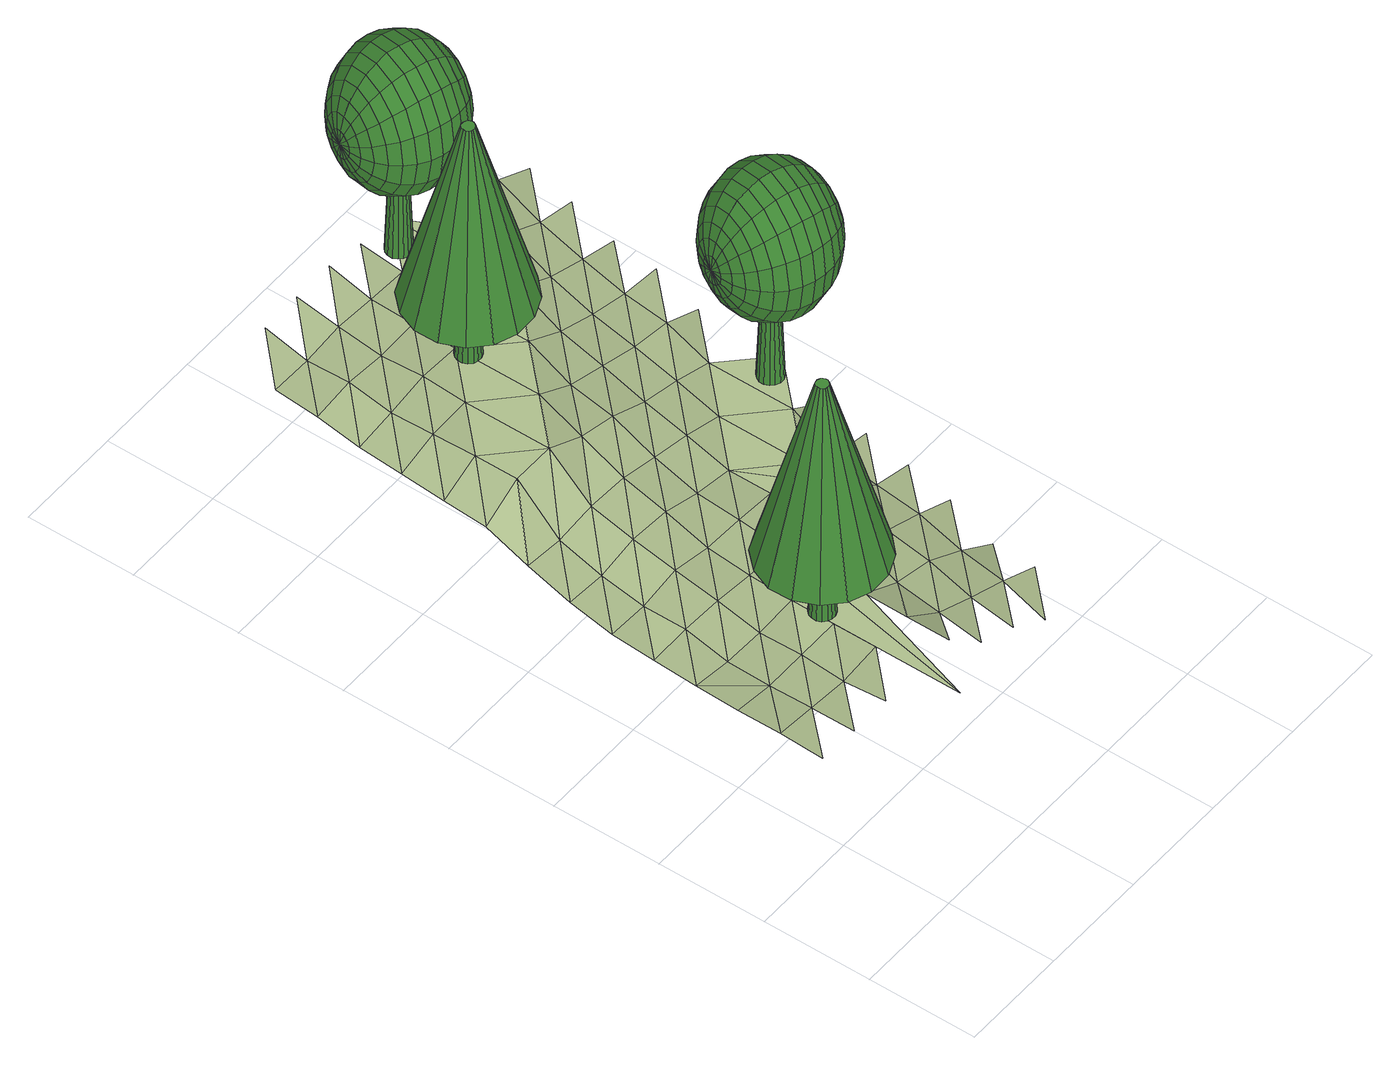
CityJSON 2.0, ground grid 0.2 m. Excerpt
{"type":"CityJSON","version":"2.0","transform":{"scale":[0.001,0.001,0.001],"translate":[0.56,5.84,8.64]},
"CityObjects":{
"tree1":{"type":"SolitaryVegetationObject","attributes":{"species":"1640","class":"1060"},"geometry":[{"type":"MultiSurface","lod":"3","boundaries":[[[0,1,2,3,4,5,6,7,8,9,10,11,12,13,14,15]],[[16,17,4,3]],[[17,18,5,4]],[[18,19,6,5]],[[19,20,7,6]],[[21,22,9,8]],[[22,23,10,9]],[[23,24,11,10]],[[24,25,12,11]],[[25,26,13,12]],[[26,27,14,13]],[[27,28,15,14]],[[28,29,0,15]],[[29,30,1,0]],[[30,31,2,1]],[[31,16,3,2]],[[19,18,17,16,31,30,29,28,27,26,25,24,23,22,21,20]],[[20,21,8,7]],[[32,33,34,35,36,37,38,39,40,41,42,43,44,45,46,47]],[[48,49,36,35]],[[49,50,37,36]],[[50,51,38,37]],[[51,52,39,38]],[[52,53,40,39]],[[53,54,41,40]],[[54,55,42,41]],[[55,56,43,42]],[[56,57,44,43]],[[57,58,45,44]],[[58,59,46,45]],[[59,60,47,46]],[[60,61,32,47]],[[61,62,33,32]],[[62,63,34,33]],[[63,48,35,34]],[[51,50,49,48,63,62,61,60,59,58,57,56,55,54,53,52]]]}]},
"tree2":{"type":"SolitaryVegetationObject","attributes":{"species":"1640","class":"1060"},"geometry":[{"type":"MultiSurface","lod":"3","boundaries":[[[64,65,66,67,68,69,70,71,72,73,74,75,76,77,78,79]],[[80,81,68,67]],[[81,82,69,68]],[[82,83,70,69]],[[83,84,71,70]],[[85,86,73,72]],[[86,87,74,73]],[[87,88,75,74]],[[88,89,76,75]],[[89,90,77,76]],[[90,91,78,77]],[[91,92,79,78]],[[92,93,64,79]],[[93,94,65,64]],[[94,95,66,65]],[[95,80,67,66]],[[83,82,81,80,95,94,93,92,91,90,89,88,87,86,85,84]],[[84,85,72,71]],[[96,97,98,99,100,101,102,103,104,105,106,107,108,109,110,111]],[[112,113,100,99]],[[113,114,101,100]],[[114,115,102,101]],[[115,116,103,102]],[[116,117,104,103]],[[117,118,105,104]],[[118,119,106,105]],[[119,120,107,106]],[[120,121,108,107]],[[121,122,109,108]],[[122,123,110,109]],[[123,124,111,110]],[[124,125,96,111]],[[125,126,97,96]],[[126,127,98,97]],[[127,112,99,98]],[[115,114,113,112,127,126,125,124,123,122,121,120,119,118,117,116]]]}]},
"tree3":{"type":"SolitaryVegetationObject","attributes":{"species":"1800","class":"1070"},"geometry":[{"type":"MultiSurface","lod":"3","boundaries":[[[128,129,130,131,132,133,134,135,136,137,138,139,140,141,142,143]],[[144,145,132,131]],[[145,146,133,132]],[[146,147,134,133]],[[147,148,135,134]],[[148,149,136,135]],[[149,150,137,136]],[[150,151,138,137]],[[151,152,139,138]],[[152,153,140,139]],[[153,154,141,140]],[[154,155,142,141]],[[155,156,143,142]],[[156,157,128,143]],[[157,158,129,128]],[[158,159,130,129]],[[159,144,131,130]],[[147,146,145,144,159,158,157,156,155,154,153,152,151,150,149,148]],[[160,161,162]],[[160,162,163]],[[160,163,164]],[[160,164,165]],[[160,165,166]],[[160,166,167]],[[160,167,168]],[[160,168,169]],[[160,169,170]],[[160,170,171]],[[160,171,172]],[[160,172,173]],[[160,173,174]],[[160,174,175]],[[160,175,176]],[[160,176,161]],[[177,178,162,161]],[[178,179,163,162]],[[179,180,164,163]],[[180,181,165,164]],[[181,182,166,165]],[[182,183,167,166]],[[183,184,168,167]],[[184,185,169,168]],[[185,186,170,169]],[[186,187,171,170]],[[187,188,172,171]],[[188,189,173,172]],[[189,190,174,173]],[[190,191,175,174]],[[191,192,176,175]],[[192,177,161,176]],[[193,194,178,177]],[[194,195,179,178]],[[195,196,180,179]],[[196,197,181,180]],[[197,198,182,181]],[[198,199,183,182]],[[199,200,184,183]],[[200,201,185,184]],[[201,202,186,185]],[[202,203,187,186]],[[203,204,188,187]],[[204,205,189,188]],[[205,206,190,189]],[[206,207,191,190]],[[207,208,192,191]],[[208,193,177,192]],[[209,210,194,193]],[[210,211,195,194]],[[211,212,196,195]],[[212,213,197,196]],[[213,214,198,197]],[[214,215,199,198]],[[215,216,200,199]],[[216,217,201,200]],[[217,218,202,201]],[[218,219,203,202]],[[219,220,204,203]],[[220,221,205,204]],[[221,222,206,205]],[[222,223,207,206]],[[223,224,208,207]],[[224,209,193,208]],[[225,226,210,209]],[[226,227,211,210]],[[227,228,212,211]],[[228,229,213,212]],[[229,230,214,213]],[[230,231,215,214]],[[231,232,216,215]],[[232,233,217,216]],[[233,234,218,217]],[[234,235,219,218]],[[235,236,220,219]],[[236,237,221,220]],[[237,238,222,221]],[[238,239,223,222]],[[239,240,224,223]],[[240,225,209,224]],[[241,242,226,225]],[[242,243,227,226]],[[243,244,228,227]],[[244,245,229,228]],[[245,246,230,229]],[[246,247,231,230]],[[247,248,232,231]],[[248,249,233,232]],[[249,250,234,233]],[[250,251,235,234]],[[251,252,236,235]],[[252,253,237,236]],[[253,254,238,237]],[[254,255,239,238]],[[255,256,240,239]],[[256,241,225,240]],[[257,258,242,241]],[[258,259,243,242]],[[259,260,244,243]],[[260,261,245,244]],[[261,262,246,245]],[[262,263,247,246]],[[263,264,248,247]],[[264,265,249,248]],[[265,266,250,249]],[[266,267,251,250]],[[267,268,252,251]],[[268,269,253,252]],[[269,270,254,253]],[[270,271,255,254]],[[271,272,256,255]],[[272,257,241,256]],[[273,274,258,257]],[[274,275,259,258]],[[275,276,260,259]],[[276,277,261,260]],[[277,278,262,261]],[[278,279,263,262]],[[279,280,264,263]],[[280,281,265,264]],[[281,282,266,265]],[[282,283,267,266]],[[283,284,268,267]],[[284,285,269,268]],[[285,286,270,269]],[[286,287,271,270]],[[287,288,272,271]],[[288,273,257,272]],[[289,290,274,273]],[[290,291,275,274]],[[291,292,276,275]],[[292,293,277,276]],[[293,294,278,277]],[[294,295,279,278]],[[295,296,280,279]],[[296,297,281,280]],[[297,298,282,281]],[[298,299,283,282]],[[299,300,284,283]],[[300,301,285,284]],[[301,302,286,285]],[[302,303,287,286]],[[303,304,288,287]],[[304,289,273,288]],[[305,306,290,289]],[[306,307,291,290]],[[307,308,292,291]],[[308,309,293,292]],[[309,310,294,293]],[[310,311,295,294]],[[311,312,296,295]],[[312,313,297,296]],[[313,314,298,297]],[[314,315,299,298]],[[315,316,300,299]],[[316,317,301,300]],[[317,318,302,301]],[[318,319,303,302]],[[319,320,304,303]],[[320,305,289,304]],[[321,322,306,305]],[[322,323,307,306]],[[323,324,308,307]],[[324,325,309,308]],[[325,326,310,309]],[[326,327,311,310]],[[327,328,312,311]],[[328,329,313,312]],[[329,330,314,313]],[[330,331,315,314]],[[331,332,316,315]],[[332,333,317,316]],[[333,334,318,317]],[[334,335,319,318]],[[335,336,320,319]],[[336,321,305,320]],[[337,338,322,321]],[[338,339,323,322]],[[339,340,324,323]],[[340,341,325,324]],[[341,342,326,325]],[[342,343,327,326]],[[343,344,328,327]],[[344,345,329,328]],[[345,346,330,329]],[[346,347,331,330]],[[347,348,332,331]],[[348,349,333,332]],[[349,350,334,333]],[[350,351,335,334]],[[351,352,336,335]],[[352,337,321,336]],[[353,354,338,337]],[[354,355,339,338]],[[355,356,340,339]],[[356,357,341,340]],[[357,358,342,341]],[[358,359,343,342]],[[359,360,344,343]],[[360,361,345,344]],[[361,362,346,345]],[[362,363,347,346]],[[363,364,348,347]],[[364,365,349,348]],[[365,366,350,349]],[[366,367,351,350]],[[367,368,352,351]],[[368,353,337,352]],[[369,370,354,353]],[[370,371,355,354]],[[371,372,356,355]],[[372,373,357,356]],[[373,374,358,357]],[[374,375,359,358]],[[375,376,360,359]],[[376,377,361,360]],[[377,378,362,361]],[[378,379,363,362]],[[379,380,364,363]],[[380,381,365,364]],[[381,382,366,365]],[[382,383,367,366]],[[383,384,368,367]],[[384,369,353,368]],[[385,386,370,369]],[[386,387,371,370]],[[387,388,372,371]],[[388,389,373,372]],[[389,390,374,373]],[[390,391,375,374]],[[391,392,376,375]],[[392,393,377,376]],[[393,394,378,377]],[[394,395,379,378]],[[395,396,380,379]],[[396,397,381,380]],[[397,398,382,381]],[[398,399,383,382]],[[399,400,384,383]],[[400,385,369,384]],[[401,386,385]],[[401,387,386]],[[401,388,387]],[[401,389,388]],[[401,390,389]],[[401,391,390]],[[401,392,391]],[[401,393,392]],[[401,394,393]],[[401,395,394]],[[401,396,395]],[[401,397,396]],[[401,398,397]],[[401,399,398]],[[401,400,399]],[[401,385,400]]]}]},
"tree4":{"type":"SolitaryVegetationObject","attributes":{"species":"1800","class":"1070"},"geometry":[{"type":"MultiSurface","lod":"3","boundaries":[[[402,403,404,405,406,407,408,409,410,411,412,413,414,415,416,417]],[[418,419,406,405]],[[419,420,407,406]],[[420,421,408,407]],[[421,422,409,408]],[[422,423,410,409]],[[423,424,411,410]],[[424,425,412,411]],[[425,426,413,412]],[[426,427,414,413]],[[427,428,415,414]],[[428,429,416,415]],[[429,430,417,416]],[[430,431,402,417]],[[431,432,403,402]],[[432,433,404,403]],[[433,418,405,404]],[[421,420,419,418,433,432,431,430,429,428,427,426,425,424,423,422]],[[434,435,436]],[[434,436,437]],[[434,437,438]],[[434,438,439]],[[434,439,440]],[[434,440,441]],[[434,441,442]],[[434,442,443]],[[434,443,444]],[[434,444,445]],[[434,445,446]],[[434,446,447]],[[434,447,448]],[[434,448,449]],[[434,449,450]],[[434,450,435]],[[451,452,436,435]],[[452,453,437,436]],[[453,454,438,437]],[[454,455,439,438]],[[455,456,440,439]],[[456,457,441,440]],[[457,458,442,441]],[[458,459,443,442]],[[459,460,444,443]],[[460,461,445,444]],[[461,462,446,445]],[[462,463,447,446]],[[463,464,448,447]],[[464,465,449,448]],[[465,466,450,449]],[[466,451,435,450]],[[467,468,452,451]],[[468,469,453,452]],[[469,470,454,453]],[[470,471,455,454]],[[471,472,456,455]],[[472,473,457,456]],[[473,474,458,457]],[[474,475,459,458]],[[475,476,460,459]],[[476,477,461,460]],[[477,478,462,461]],[[478,479,463,462]],[[479,480,464,463]],[[480,481,465,464]],[[481,482,466,465]],[[482,467,451,466]],[[483,484,468,467]],[[484,485,469,468]],[[485,486,470,469]],[[486,487,471,470]],[[487,488,472,471]],[[488,489,473,472]],[[489,490,474,473]],[[490,491,475,474]],[[491,492,476,475]],[[492,493,477,476]],[[493,494,478,477]],[[494,495,479,478]],[[495,496,480,479]],[[496,497,481,480]],[[497,498,482,481]],[[498,483,467,482]],[[499,500,484,483]],[[500,501,485,484]],[[501,502,486,485]],[[502,503,487,486]],[[503,504,488,487]],[[504,505,489,488]],[[505,506,490,489]],[[506,507,491,490]],[[507,508,492,491]],[[508,509,493,492]],[[509,510,494,493]],[[510,511,495,494]],[[511,512,496,495]],[[512,513,497,496]],[[513,514,498,497]],[[514,499,483,498]],[[515,516,500,499]],[[516,517,501,500]],[[517,518,502,501]],[[518,519,503,502]],[[519,520,504,503]],[[520,521,505,504]],[[521,522,506,505]],[[522,523,507,506]],[[523,524,508,507]],[[524,525,509,508]],[[525,526,510,509]],[[526,527,511,510]],[[527,528,512,511]],[[528,529,513,512]],[[529,530,514,513]],[[530,515,499,514]],[[531,532,516,515]],[[532,533,517,516]],[[533,534,518,517]],[[534,535,519,518]],[[535,536,520,519]],[[536,537,521,520]],[[537,538,522,521]],[[538,539,523,522]],[[539,540,524,523]],[[540,541,525,524]],[[541,542,526,525]],[[542,543,527,526]],[[543,544,528,527]],[[544,545,529,528]],[[545,546,530,529]],[[546,531,515,530]],[[547,548,532,531]],[[548,549,533,532]],[[549,550,534,533]],[[550,551,535,534]],[[551,552,536,535]],[[552,553,537,536]],[[553,554,538,537]],[[554,555,539,538]],[[555,556,540,539]],[[556,557,541,540]],[[557,558,542,541]],[[558,559,543,542]],[[559,560,544,543]],[[560,561,545,544]],[[561,562,546,545]],[[562,547,531,546]],[[563,564,548,547]],[[564,565,549,548]],[[565,566,550,549]],[[566,567,551,550]],[[567,568,552,551]],[[568,569,553,552]],[[569,570,554,553]],[[570,571,555,554]],[[571,572,556,555]],[[572,573,557,556]],[[573,574,558,557]],[[574,575,559,558]],[[575,576,560,559]],[[576,577,561,560]],[[577,578,562,561]],[[578,563,547,562]],[[579,580,564,563]],[[580,581,565,564]],[[581,582,566,565]],[[582,583,567,566]],[[583,584,568,567]],[[584,585,569,568]],[[585,586,570,569]],[[586,587,571,570]],[[587,588,572,571]],[[588,589,573,572]],[[589,590,574,573]],[[590,591,575,574]],[[591,592,576,575]],[[592,593,577,576]],[[593,594,578,577]],[[594,579,563,578]],[[595,596,580,579]],[[596,597,581,580]],[[597,598,582,581]],[[598,599,583,582]],[[599,600,584,583]],[[600,601,585,584]],[[601,602,586,585]],[[602,603,587,586]],[[603,604,588,587]],[[604,605,589,588]],[[605,606,590,589]],[[606,607,591,590]],[[607,608,592,591]],[[608,609,593,592]],[[609,610,594,593]],[[610,595,579,594]],[[611,612,596,595]],[[612,613,597,596]],[[613,614,598,597]],[[614,615,599,598]],[[615,616,600,599]],[[616,617,601,600]],[[617,618,602,601]],[[618,619,603,602]],[[619,620,604,603]],[[620,621,605,604]],[[621,622,606,605]],[[622,623,607,606]],[[623,624,608,607]],[[624,625,609,608]],[[625,626,610,609]],[[626,611,595,610]],[[627,628,612,611]],[[628,629,613,612]],[[629,630,614,613]],[[630,631,615,614]],[[631,632,616,615]],[[632,633,617,616]],[[633,634,618,617]],[[634,635,619,618]],[[635,636,620,619]],[[636,637,621,620]],[[637,638,622,621]],[[638,639,623,622]],[[639,640,624,623]],[[640,641,625,624]],[[641,642,626,625]],[[642,627,611,626]],[[643,644,628,627]],[[644,645,629,628]],[[645,646,630,629]],[[646,647,631,630]],[[647,648,632,631]],[[648,649,633,632]],[[649,650,634,633]],[[650,651,635,634]],[[651,652,636,635]],[[652,653,637,636]],[[653,654,638,637]],[[654,655,639,638]],[[655,656,640,639]],[[656,657,641,640]],[[657,658,642,641]],[[658,643,627,642]],[[659,660,644,643]],[[660,661,645,644]],[[661,662,646,645]],[[662,663,647,646]],[[663,664,648,647]],[[664,665,649,648]],[[665,666,650,649]],[[666,667,651,650]],[[667,668,652,651]],[[668,669,653,652]],[[669,670,654,653]],[[670,671,655,654]],[[671,672,656,655]],[[672,673,657,656]],[[673,674,658,657]],[[674,659,643,658]],[[675,660,659]],[[675,661,660]],[[675,662,661]],[[675,663,662]],[[675,664,663]],[[675,665,664]],[[675,666,665]],[[675,667,666]],[[675,668,667]],[[675,669,668]],[[675,670,669]],[[675,671,670]],[[675,672,671]],[[675,673,672]],[[675,674,673]],[[675,659,674]]]}]},
"terrain1":{"type":"TINRelief","geometry":[{"type":"CompositeSurface","lod":"3","boundaries":[[[676,677,678]],[[679,680,677]],[[679,681,680]],[[679,677,676]],[[682,683,681]],[[681,679,684]],[[685,676,686]],[[682,681,684]],[[687,688,683]],[[689,679,676]],[[682,687,683]],[[690,691,688]],[[689,676,685]],[[692,684,679]],[[690,688,687]],[[693,694,691]],[[692,679,689]],[[695,682,684]],[[696,685,697]],[[693,691,690]],[[698,699,694]],[[695,684,692]],[[700,687,682]],[[701,689,685]],[[698,694,693]],[[702,703,699]],[[700,682,695]],[[704,690,687]],[[701,685,696]],[[705,692,689]],[[702,699,698]],[[701,706,705]],[[707,708,703]],[[700,704,687]],[[709,693,690]],[[705,689,701]],[[710,695,692]],[[707,703,702]],[[711,712,708]],[[709,690,704]],[[713,698,693]],[[710,692,705]],[[714,700,695]],[[707,711,708]],[[713,702,698]],[[715,716,712]],[[713,693,709]],[[705,717,718]],[[714,695,710]],[[719,704,700]],[[715,712,711]],[[720,721,716]],[[718,717,722]],[[723,707,702]],[[719,700,714]],[[722,724,725]],[[726,709,704]],[[702,713,723]],[[720,716,715]],[[718,710,705]],[[727,711,707]],[[728,725,724]],[[719,726,704]],[[729,713,709]],[[730,721,720]],[[731,714,710]],[[727,707,723]],[[732,715,711]],[[733,722,725]],[[729,709,726]],[[731,710,718]],[[723,713,734]],[[735,719,714]],[[727,732,711]],[[733,725,728]],[[736,720,715]],[[734,713,729]],[[718,722,737]],[[735,714,731]],[[738,726,719]],[[736,715,732]],[[733,737,722]],[[739,727,723]],[[740,728,741]],[[738,719,735]],[[742,729,726]],[[743,720,736]],[[723,734,739]],[[744,731,718]],[[745,732,727]],[[746,733,728]],[[718,737,744]],[[738,742,726]],[[747,734,729]],[[748,735,731]],[[745,727,739]],[[746,728,740]],[[749,736,732]],[[750,737,733]],[[747,729,742]],[[748,731,744]],[[751,738,735]],[[739,734,752]],[[745,749,732]],[[750,733,746]],[[752,734,747]],[[744,737,753]],[[754,740,755]],[[751,735,748]],[[756,742,738]],[[750,753,737]],[[757,736,749]],[[744,753,748]],[[758,745,739]],[[759,746,740]],[[756,738,751]],[[760,747,742]],[[739,752,758]],[[759,740,754]],[[761,749,745]],[[762,750,746]],[[756,760,742]],[[748,753,763]],[[764,752,747]],[[765,751,748]],[[761,745,758]],[[762,746,759]],[[766,753,750]],[[764,747,760]],[[748,763,765]],[[767,754,768]],[[758,752,769]],[[770,756,751]],[[761,771,749]],[[766,750,762]],[[772,763,753]],[[769,752,764]],[[773,759,754]],[[770,751,765]],[[758,769,761]],[[774,760,756]],[[766,772,753]],[[775,762,759]],[[765,763,776]],[[774,756,770]],[[777,764,760]],[[776,763,772]],[[778,766,762]],[[761,769,779]],[[774,777,760]],[[780,769,764]],[[781,770,765]],[[782,772,766]],[[780,764,777]],[[765,776,781]],[[783,774,770]],[[779,769,784]],[[785,776,772]],[[784,769,780]],[[783,770,781]],[[786,777,774]],[[781,776,787]],[[786,774,783]],[[788,780,777]],[[786,788,777]],[[789,784,780]],[[790,783,781]],[[789,780,788]],[[791,786,783]],[[792,784,789]],[[793,788,786]],[[794,789,788]],[[795,792,789]]]}]}
},
"vertices":[
[253,441,662],[248,441,662],[244,439,662],[241,436,662],[240,432,662],[240,427,662],[242,423,662],[245,420,662],[249,419,662],[253,419,662],[257,421,662],[260,424,662],[262,428,662],[262,432,662],[260,436,662],[257,439,662],[157,490,290],[141,450,290],[142,406,290],[159,366,290],[190,336,290],[230,320,290],[274,321,290],[314,338,290],[344,369,290],[360,409,290],[360,453,290],[343,493,290],[311,523,290],[271,539,290],[227,539,290],[187,522,290],[253,444,346],[248,444,346],[242,442,346],[238,438,346],[236,432,346],[236,427,346],[238,421,346],[243,417,346],[248,415,346],[254,415,346],[259,417,346],[263,422,346],[265,427,346],[265,433,346],[263,438,346],[259,442,346],[232,442,160],[229,434,160],[229,425,160],[232,417,160],[239,411,160],[247,408,160],[255,408,160],[263,411,160],[269,418,160],[273,426,160],[273,434,160],[269,442,160],[263,448,160],[255,452,160],[246,452,160],[238,448,160],
[246,1109,811],[241,1109,811],[237,1107,811],[234,1104,811],[233,1100,811],[233,1095,811],[235,1091,811],[238,1088,811],[242,1087,811],[246,1087,811],[250,1089,811],[253,1092,811],[255,1096,811],[255,1100,811],[253,1104,811],[250,1107,811],[150,1158,439],[134,1118,439],[135,1074,439],[152,1034,439],[183,1004,439],[223,988,439],[267,989,439],[307,1006,439],[337,1037,439],[353,1077,439],[353,1121,439],[336,1161,439],[304,1191,439],[264,1207,439],[220,1207,439],[180,1190,439],[246,1112,495],[241,1112,495],[235,1110,495],[231,1106,495],[229,1100,495],[229,1095,495],[231,1089,495],[236,1085,495],[241,1083,495],[247,1083,495],[252,1085,495],[256,1090,495],[258,1095,495],[258,1101,495],[256,1106,495],[252,1110,495],[225,1110,309],[222,1102,309],[222,1093,309],[225,1085,309],[232,1079,309],[240,1076,309],[248,1076,309],[256,1079,309],[262,1086,309],[266,1094,309],[266,1102,309],[262,1110,309],[256,1116,309],[248,1120,309],[239,1120,309],[231,1116,309],
[355,1327,500],[349,1327,500],[344,1325,500],[340,1321,500],[338,1315,500],[338,1309,500],[340,1304,500],[344,1300,500],[350,1298,500],[356,1298,500],[361,1300,500],[365,1304,500],[367,1310,500],[367,1316,500],[365,1321,500],[361,1325,500],[334,1325,312],[330,1317,312],[330,1308,312],[334,1300,312],[340,1294,312],[348,1290,312],[357,1290,312],[365,1294,312],[371,1300,312],[375,1308,312],[375,1317,312],[371,1325,312],[365,1331,312],[357,1335,312],[348,1335,312],[340,1331,312],[244,1344,613],[246,1343,642],[248,1351,639],[250,1358,633],[252,1362,624],[252,1364,613],[252,1362,602],[250,1358,593],[248,1351,586],[246,1343,584],[244,1335,586],[242,1328,593],[240,1323,602],[240,1322,613],[240,1323,624],[242,1328,633],[244,1335,639],[252,1341,669],[257,1357,665],[261,1371,653],[263,1380,634],[264,1383,613],[263,1380,591],[261,1371,573],[257,1357,561],[252,1341,557],[248,1325,561],[244,1312,573],[241,1303,591],[240,1300,613],[241,1303,634],[244,1312,653],[248,1325,665],[262,1338,694],[269,1361,688],[274,1381,671],[278,1394,644],[280,1399,613],[278,1394,582],[274,1381,555],[269,1361,538],[262,1338,531],[256,1315,538],[250,1296,555],[246,1283,582],[245,1278,613],[246,1283,644],[250,1296,671],[256,1315,688],[276,1334,717],[284,1364,709],[291,1389,686],[296,1405,653],[298,1411,613],[296,1405,573],[291,1389,540],[284,1364,517],[276,1334,509],[267,1305,517],[260,1280,540],[255,1264,573],[254,1258,613],[255,1264,653],[260,1280,686],[267,1305,709],[292,1330,735],[302,1364,726],[310,1394,699],[316,1413,660],[318,1420,613],[316,1413,566],[310,1394,527],[302,1364,500],[292,1330,491],[282,1295,500],[274,1266,527],[268,1246,566],[266,1240,613],[268,1246,660],[274,1266,699],[282,1295,726],[311,1324,748],[322,1363,738],[331,1395,709],[337,1417,665],[340,1425,613],[337,1417,561],[331,1395,517],[322,1363,488],[311,1324,477],[300,1286,488],[291,1253,517],[284,1232,561],[282,1224,613],[284,1232,665],[291,1253,709],[300,1286,738],[331,1319,757],[343,1359,746],[353,1394,715],[359,1417,668],[362,1425,613],[359,1417,558],[353,1394,511],[343,1359,480],[331,1319,469],[320,1278,480],[310,1243,511],[303,1220,558],[301,1212,613],[303,1220,668],[310,1243,715],[320,1278,746],[352,1312,760],[364,1354,748],[374,1389,717],[381,1413,669],[384,1421,613],[381,1413,557],[374,1389,509],[364,1354,477],[352,1312,466],[341,1271,477],[331,1236,509],[324,1212,557],[321,1204,613],[324,1212,669],[331,1236,717],[341,1271,748],[374,1306,757],[385,1347,746],[395,1382,715],[402,1405,668],[404,1413,613],[402,1405,558],[395,1382,511],[385,1347,480],[374,1306,469],[362,1266,480],[352,1231,511],[346,1208,558],[343,1200,613],[346,1208,668],[352,1231,715],[362,1266,746],[394,1301,748],[405,1339,738],[414,1371,709],[420,1393,665],[423,1401,613],[420,1393,561],[414,1371,517],[405,1339,488],[394,1301,477],[383,1262,488],[374,1230,517],[367,1208,561],[365,1200,613],[367,1208,665],[374,1230,709],[383,1262,738],[413,1295,735],[423,1330,726],[431,1359,699],[437,1379,660],[439,1385,613],[437,1379,566],[431,1359,527],[423,1330,500],[413,1295,491],[403,1261,500],[394,1231,527],[389,1212,566],[387,1205,613],[389,1212,660],[394,1231,699],[403,1261,726],[429,1291,717],[438,1320,709],[445,1345,686],[449,1361,653],[451,1367,613],[449,1361,573],[445,1345,540],[438,1320,517],[429,1291,509],[421,1261,517],[414,1236,540],[409,1220,573],[407,1214,613],[409,1220,653],[414,1236,686],[421,1261,709],[443,1287,694],[449,1310,688],[455,1329,671],[459,1342,644],[460,1347,613],[459,1342,582],[455,1329,555],[449,1310,538],[443,1287,531],[436,1264,538],[430,1244,555],[427,1231,582],[425,1226,613],[427,1231,644],[430,1244,671],[436,1264,688],[453,1284,669],[457,1300,665],[461,1313,653],[464,1322,634],[465,1325,613],[464,1322,591],[461,1313,573],[457,1300,561],[453,1284,557],[448,1268,561],[444,1254,573],[442,1245,591],[441,1242,613],[442,1245,634],[444,1254,653],[448,1268,665],[459,1282,642],[461,1290,639],[463,1297,633],[464,1302,624],[465,1303,613],[464,1302,602],[463,1297,593],[461,1290,586],[459,1282,584],[457,1274,586],[455,1267,593],[453,1262,602],[453,1261,613],[453,1262,624],[455,1267,633],[457,1274,639],[461,1281,613],
[601,806,346],[595,806,346],[590,804,346],[586,800,346],[584,794,346],[584,788,346],[586,783,346],[590,779,346],[596,777,346],[602,777,346],[607,779,346],[611,783,346],[613,789,346],[613,795,346],[611,800,346],[607,804,346],[580,804,158],[576,796,158],[576,787,158],[580,779,158],[586,773,158],[594,769,158],[603,769,158],[611,773,158],[617,779,158],[621,787,158],[621,796,158],[617,804,158],[611,810,158],[603,814,158],[594,814,158],[586,810,158],[490,823,459],[492,822,488],[494,830,485],[496,837,479],[498,841,470],[498,843,459],[498,841,448],[496,837,439],[494,830,432],[492,822,430],[490,814,432],[488,807,439],[486,802,448],[486,801,459],[486,802,470],[488,807,479],[490,814,485],[498,820,515],[503,836,511],[507,850,499],[509,859,480],[510,862,459],[509,859,437],[507,850,419],[503,836,407],[498,820,403],[494,804,407],[490,791,419],[487,782,437],[486,779,459],[487,782,480],[490,791,499],[494,804,511],[508,817,540],[515,840,534],[520,860,517],[524,873,490],[526,878,459],[524,873,428],[520,860,401],[515,840,384],[508,817,377],[502,794,384],[496,775,401],[492,762,428],[491,757,459],[492,762,490],[496,775,517],[502,794,534],[522,813,563],[530,843,555],[537,868,532],[542,884,499],[544,890,459],[542,884,419],[537,868,386],[530,843,363],[522,813,355],[513,784,363],[506,759,386],[501,743,419],[500,737,459],[501,743,499],[506,759,532],[513,784,555],[538,809,581],[548,843,572],[556,873,545],[562,892,506],[564,899,459],[562,892,412],[556,873,373],[548,843,346],[538,809,337],[528,774,346],[520,745,373],[514,725,412],[512,719,459],[514,725,506],[520,745,545],[528,774,572],[557,803,594],[568,842,584],[577,874,555],[583,896,511],[586,904,459],[583,896,407],[577,874,363],[568,842,334],[557,803,323],[546,765,334],[537,732,363],[530,711,407],[528,703,459],[530,711,511],[537,732,555],[546,765,584],[577,798,603],[589,838,592],[599,873,561],[605,896,514],[608,904,459],[605,896,404],[599,873,357],[589,838,326],[577,798,315],[566,757,326],[556,722,357],[549,699,404],[547,691,459],[549,699,514],[556,722,561],[566,757,592],[598,791,606],[610,833,594],[620,868,563],[627,892,515],[630,900,459],[627,892,403],[620,868,355],[610,833,323],[598,791,312],[587,750,323],[577,715,355],[570,691,403],[567,683,459],[570,691,515],[577,715,563],[587,750,594],[620,785,603],[631,826,592],[641,861,561],[648,884,514],[650,892,459],[648,884,404],[641,861,357],[631,826,326],[620,785,315],[608,745,326],[598,710,357],[592,687,404],[589,679,459],[592,687,514],[598,710,561],[608,745,592],[640,780,594],[651,818,584],[660,850,555],[666,872,511],[669,880,459],[666,872,407],[660,850,363],[651,818,334],[640,780,323],[629,741,334],[620,709,363],[613,687,407],[611,679,459],[613,687,511],[620,709,555],[629,741,584],[659,774,581],[669,809,572],[677,838,545],[683,858,506],[685,864,459],[683,858,412],[677,838,373],[669,809,346],[659,774,337],[649,740,346],[640,710,373],[635,691,412],[633,684,459],[635,691,506],[640,710,545],[649,740,572],[675,770,563],[684,799,555],[691,824,532],[695,840,499],[697,846,459],[695,840,419],[691,824,386],[684,799,363],[675,770,355],[667,740,363],[660,715,386],[655,699,419],[653,693,459],[655,699,499],[660,715,532],[667,740,555],[689,766,540],[695,789,534],[701,808,517],[705,821,490],[706,826,459],[705,821,428],[701,808,401],[695,789,384],[689,766,377],[682,743,384],[676,723,401],[673,710,428],[671,705,459],[673,710,490],[676,723,517],[682,743,534],[699,763,515],[703,779,511],[707,792,499],[710,801,480],[711,804,459],[710,801,437],[707,792,419],[703,779,407],[699,763,403],[694,747,407],[690,733,419],[688,724,437],[687,721,459],[688,724,480],[690,733,499],[694,747,511],[705,761,488],[707,769,485],[709,776,479],[710,781,470],[711,782,459],[710,781,448],[709,776,439],[707,769,432],[705,761,430],[703,753,432],[701,746,439],[699,741,448],[699,740,459],[699,741,470],[701,746,479],[703,753,485],[707,760,459],
[79,320,161],[0,320,171],[0,240,167],[79,400,158],[0,400,171],[0,480,174],[79,560,181],[0,560,179],[79,480,161],[159,320,152],[79,240,161],[79,640,181],[0,640,186],[159,400,160],[79,720,197],[0,720,205],[159,480,157],[79,800,225],[0,800,235],[159,560,177],[240,320,160],[159,240,160],[79,880,309],[0,880,270],[159,640,193],[240,400,160],[79,960,309],[0,960,277],[159,720,210],[240,480,160],[240,0,160],[79,1040,306],[0,1040,285],[159,800,232],[240,560,165],[79,1120,302],[0,1120,293],[159,880,309],[240,640,174],[79,1200,318],[0,1200,309],[240,160,160],[319,560,160],[240,720,203],[79,1280,315],[0,1280,318],[319,400,160],[159,1040,309],[319,240,160],[319,320,160],[240,800,227],[159,1120,315],[399,320,102],[240,880,267],[79,1360,337],[319,640,170],[159,1200,309],[399,400,117],[240,960,309],[319,720,177],[159,1280,322],[399,480,160],[319,800,205],[240,1120,309],[480,320,67],[399,240,87],[319,880,245],[159,1360,338],[399,640,160],[240,1200,312],[480,400,96],[319,960,263],[399,720,160],[240,1280,315],[480,480,113],[399,800,187],[319,1040,309],[480,560,160],[560,320,36],[480,240,52],[399,880,210],[240,1360,338],[319,1200,309],[560,400,52],[399,960,238],[319,1280,309],[560,480,81],[480,640,160],[399,1040,263],[480,800,160],[560,560,94],[639,320,0],[560,240,0],[399,1120,309],[480,880,187],[319,1360,320],[560,640,109],[639,400,0],[480,960,212],[639,480,46],[560,720,160],[480,1040,232],[639,560,72],[399,1360,309],[480,1120,264],[560,880,160],[639,640,91],[560,960,197],[480,1200,309],[639,720,107],[560,1040,210],[639,800,160],[560,1120,235],[560,1200,266],[639,960,160],[639,1040,199],[560,1280,309],[639,1120,209],[639,1200,245],[639,1280,267]
]}
